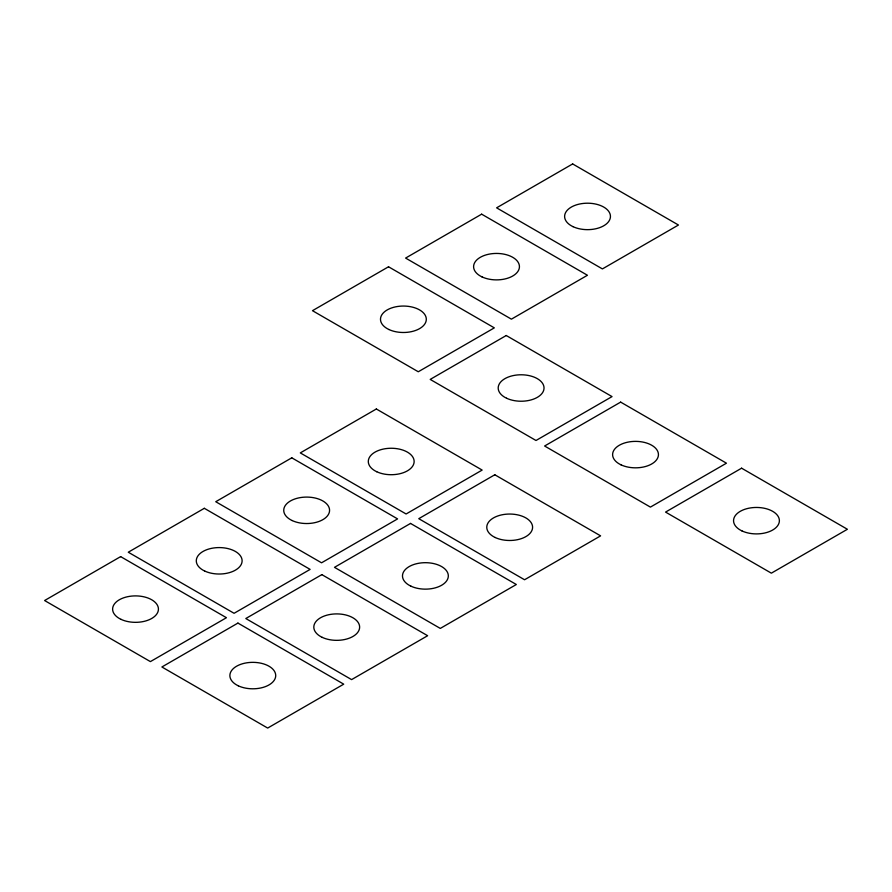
<?xml version="1.0" encoding="UTF-8"?>
<svg xmlns="http://www.w3.org/2000/svg" width="892" height="892" viewBox="0 0 892 892"><rect width="100%" height="100%" fill="white"/><g stroke="black" fill="none" stroke-linecap="round" stroke-linejoin="round"><path stroke-width="1.34" d="M388.522 266.775L312.479 310.684L418.281 371.763L494.324 327.866L388.522 266.775M481.647 214.169L405.604 258.078L511.406 319.158L587.449 275.26L481.647 214.169M572.653 163.938L496.61 207.836L602.412 268.916L678.455 225.018L572.653 163.938M120.643 556.619L44.6 600.528L150.402 661.608L226.445 617.71L120.643 556.619M204.324 508.306L128.281 552.215L234.083 613.295L310.126 569.397L204.324 508.306M291.784 457.819L215.741 501.717L321.544 562.807L397.587 518.899L291.784 457.819M376.346 408.993L300.303 452.902L406.105 513.982L482.148 470.073L376.346 408.993M506.243 335.515L430.2 379.412L536.003 440.492L612.046 396.594L506.243 335.515M237.93 623.084L161.887 666.982L267.678 728.062L343.721 684.164L237.93 623.084M321.845 574.626L245.802 618.535L351.593 679.615L427.636 635.717L321.845 574.626M410.532 523.426L334.489 567.334L440.291 628.414L516.334 584.505L410.532 523.426M494.804 474.767L418.761 518.676L524.563 579.755L600.606 535.858L494.804 474.767M620.654 402.114L544.611 446.011L650.413 507.102L726.456 463.193L620.654 402.114M741.598 468.188L665.555 512.086L771.357 573.166L847.4 529.268L741.598 468.188M573.032 226.668A22.913 13.224 0 0 0 610.15 218.562A22.913 13.224 0 0 0 579.432 204.056A22.913 13.224 0 0 0 573.032 226.668M482.014 276.899A22.913 13.224 0 0 0 519.133 268.804A22.913 13.224 0 0 0 488.426 254.287A22.913 13.224 0 0 0 482.014 276.899M388.89 329.505A22.913 13.224 0 0 0 426.008 321.41A22.913 13.224 0 0 0 395.301 306.904A22.913 13.224 0 0 0 388.89 329.505M741.966 530.918A22.913 13.224 0 0 0 779.084 522.812A22.913 13.224 0 0 0 748.377 508.306A22.913 13.224 0 0 0 741.966 530.918M506.611 398.245A22.913 13.224 0 0 0 543.73 390.138A22.913 13.224 0 0 0 513.023 375.632A22.913 13.224 0 0 0 506.611 398.245M621.022 464.843A22.913 13.224 0 0 0 658.14 456.737A22.913 13.224 0 0 0 627.433 442.231A22.913 13.224 0 0 0 621.022 464.843M495.172 537.497A22.913 13.224 0 0 0 532.29 529.402A22.913 13.224 0 0 0 501.583 514.896A22.913 13.224 0 0 0 495.172 537.497M410.9 586.156A22.913 13.224 0 0 0 448.018 578.061A22.913 13.224 0 0 0 417.311 563.543A22.913 13.224 0 0 0 410.9 586.156M322.213 637.356A22.913 13.224 0 0 0 359.331 629.261A22.913 13.224 0 0 0 328.613 614.755A22.913 13.224 0 0 0 322.213 637.356M238.298 685.814A22.913 13.224 0 0 0 275.416 677.708A22.913 13.224 0 0 0 244.698 663.202A22.913 13.224 0 0 0 238.298 685.814M121.011 619.349A22.913 13.224 0 0 0 158.129 611.254A22.913 13.224 0 0 0 127.422 596.748A22.913 13.224 0 0 0 121.011 619.349M204.692 571.036A22.913 13.224 0 0 0 241.81 562.941A22.913 13.224 0 0 0 211.103 548.435A22.913 13.224 0 0 0 204.692 571.036M292.152 520.549A22.913 13.224 0 0 0 329.271 512.443A22.913 13.224 0 0 0 298.564 497.937A22.913 13.224 0 0 0 292.152 520.549M376.714 471.723A22.913 13.224 0 0 0 413.832 463.628A22.913 13.224 0 0 0 383.125 449.111A22.913 13.224 0 0 0 376.714 471.723"/></g></svg>
